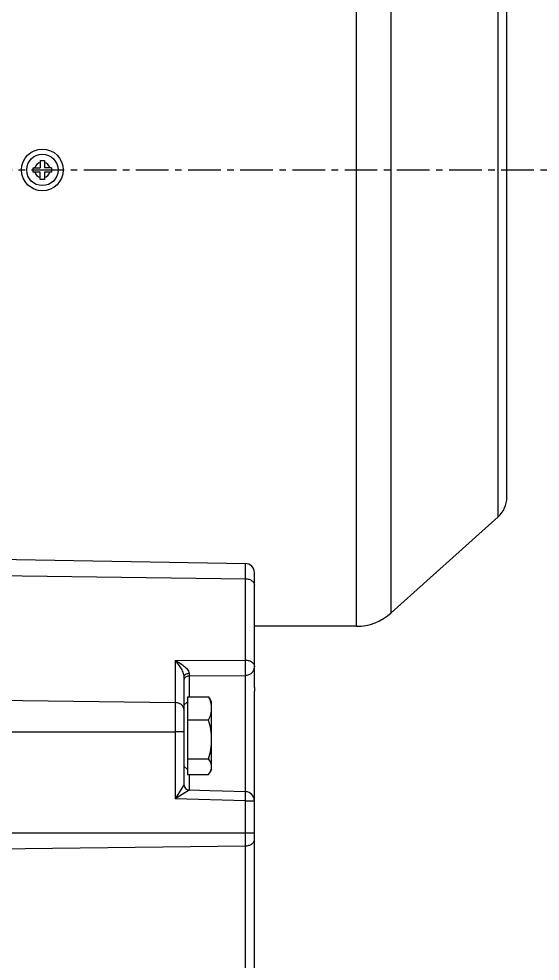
# Model space of a CAD drawing. Header units: millimetres. Extents: x -6 to 705, y -10 to 538.
# Drawn here: x 635.44 to 655.41, y 390.24 to 426.38 of the extents above; entities that cross this region are included whole.
import ezdxf

# ---------------------------------------------------------------- set-up
doc = ezdxf.new("R2010")
doc.units = ezdxf.units.MM
doc.linetypes.add('CENTER', pattern=[2, 1.25, -0.25, 0.25, -0.25])
doc.layers.add('02___PRT_ALL_AXES', color=7, linetype='Continuous')
doc.layers.add('3_ALL_AXES', color=7, linetype='Continuous')
doc.layers.add('\\M+5D6D0\\M+5D0C4\\M+5CFDF\\M+5B2E3', color=7, linetype='CENTER', lineweight=25)

msp = doc.modelspace()

# ---------------------------------------------------------------- linework, layer by layer
at = {"color": 0, "linetype": 'Continuous', "lineweight": -3}
for p, q in [((648.371, 403.084), (648.371, 438.084)), ((649.709, 403.598), (649.709, 437.571)), ((653.806, 407.286), (653.806, 433.882)), ((654.137, 408.03), (654.137, 433.139)), ((635.987, 420.504), (635.987, 420.664)), ((635.987, 420.664), (636.257, 420.664)), ((636.257, 420.946), (636.257, 420.664)), ((636.257, 420.946), (636.417, 420.946)), ((636.417, 420.946), (636.417, 420.664)), ((636.687, 420.664), (636.417, 420.664)), ((636.687, 420.664), (636.687, 420.504)), ((636.257, 420.504), (635.987, 420.504)), ((636.257, 420.222), (636.257, 420.504)), ((636.417, 420.504), (636.417, 420.222)), ((636.687, 420.504), (636.417, 420.504)), ((636.417, 420.222), (636.257, 420.222)), ((653.806, 407.286), (649.709, 403.598)), ((605.098, 406.171), (644.121, 405.49)), ((644.121, 401.788), (644.121, 405.49)), ((605.098, 405.403), (644.121, 404.909)), ((644.465, 400.735), (644.465, 405.14)), ((641.421, 401.768), (644.121, 401.788)), ((641.421, 401.768), (641.421, 396.471)), ((641.765, 401.146), (641.765, 397.002)), ((641.959, 401.282), (641.961, 401.184)), ((641.961, 401.184), (644.121, 401.203)), ((641.961, 401.184), (641.961, 400.384)), ((644.121, 396.741), (644.121, 401.203)), ((605.098, 400.619), (641.421, 400.159)), ((644.465, 400.735), (644.465, 400.598)), ((644.465, 387.918), (644.465, 400.598)), ((604.965, 399.044), (641.421, 399.038)), ((641.961, 397.401), (641.961, 396.802)), ((641.723, 396.936), (641.421, 396.471)), ((641.959, 396.802), (641.421, 396.471)), ((641.765, 397.002), (641.723, 396.936)), ((641.959, 396.802), (641.959, 396.802)), ((642.76, 396.78), (641.959, 396.802)), ((644.121, 396.394), (641.421, 396.471)), ((644.124, 396.741), (644.124, 396.741)), ((644.121, 387.568), (644.121, 396.394)), ((604.965, 395.172), (644.121, 395.166)), ((605.098, 394.197), (644.121, 394.666))]:
    msp.add_line(p, q, dxfattribs=at)
msp.add_lwpolyline([(644.124, 396.741), (643.237, 396.766), (642.76, 396.78)], dxfattribs=at)
msp.add_circle((636.337, 420.584), 0.6, dxfattribs=at)
for centre, radius, start, end in [((636.337, 420.584), 0.3, 105.466, 164.534), ((636.337, 420.584), 0.3, 15.466, 74.534), ((636.337, 420.584), 0.3, 195.466, 254.534), ((636.337, 420.584), 0.3, 285.466, 344.534), ((653.137, 408.03), 1, 312, 0), ((644.115, 405.14), 0.35, 0, 89), ((648.371, 405.084), 2, 270, 312), ((641.964, 397.002), 0.2, 180.0008, 268.3519), ((644.115, 396.391), 0.35, 359.9994, 88.3983)]:
    msp.add_arc(centre, radius, start, end, dxfattribs=at)
for points, knots in [([(644.121, 404.909), (644.165, 404.908), (644.252, 404.895), (644.364, 404.842), (644.444, 404.759), (644.465, 404.688), (644.465, 404.655)], [0, 0, 0, 0, 0.285438, 0.551229, 0.787273, 1, 1, 1, 1]), ([(641.421, 401.768), (641.478, 401.743), (641.591, 401.685), (641.723, 401.596), (641.822, 401.511), (641.888, 401.441), (641.939, 401.366), (641.958, 401.309), (641.959, 401.282)], [0, 0, 0, 0, 0.248824, 0.50663, 0.637515, 0.767568, 0.892009, 1, 1, 1, 1]), ([(641.421, 401.768), (641.458, 401.728), (641.533, 401.639), (641.617, 401.518), (641.679, 401.41), (641.721, 401.323), (641.753, 401.235), (641.765, 401.175), (641.765, 401.146)], [0, 0, 0, 0, 0.22922, 0.479761, 0.612296, 0.748118, 0.882365, 1, 1, 1, 1]), ([(644.121, 401.788), (644.165, 401.788), (644.252, 401.775), (644.364, 401.721), (644.432, 401.65), (644.46, 401.584), (644.465, 401.551), (644.465, 401.534)], [0, 0, 0, 0, 0.284965, 0.550242, 0.78585, 0.894707, 1, 1, 1, 1]), ([(644.121, 401.203), (644.122, 401.216), (644.123, 401.249), (644.126, 401.334), (644.127, 401.466), (644.125, 401.628), (644.123, 401.738), (644.121, 401.788)], [0, 0, 0, 0, 0.067713, 0.168054, 0.438485, 0.741803, 1, 1, 1, 1]), ([(644.121, 401.203), (644.166, 401.204), (644.255, 401.222), (644.37, 401.295), (644.446, 401.405), (644.465, 401.492), (644.465, 401.534)], [0, 0, 0, 0, 0.256619, 0.509287, 0.756596, 1, 1, 1, 1]), ([(641.765, 401.146), (641.765, 401.164), (641.776, 401.202), (641.822, 401.246), (641.885, 401.274), (641.933, 401.281), (641.959, 401.282)], [0, 0, 0, 0, 0.204837, 0.438213, 0.70731, 1, 1, 1, 1]), ([(641.768, 401.031), (641.773, 401.052), (641.789, 401.093), (641.834, 401.143), (641.894, 401.176), (641.939, 401.184), (641.961, 401.184)], [0, 0, 0, 0, 0.245063, 0.493185, 0.745407, 1, 1, 1, 1]), ([(641.765, 399.905), (641.765, 399.938), (641.744, 400.009), (641.664, 400.092), (641.552, 400.146), (641.465, 400.158), (641.421, 400.159)], [0, 0, 0, 0, 0.212727, 0.448771, 0.714562, 1, 1, 1, 1]), ([(641.765, 399.035), (641.765, 399.036), (641.764, 399.036), (641.763, 399.036), (641.76, 399.036), (641.756, 399.036), (641.749, 399.036), (641.737, 399.037), (641.723, 399.037), (641.706, 399.037), (641.686, 399.037), (641.654, 399.038), (641.61, 399.038), (641.551, 399.038), (641.487, 399.038), (641.443, 399.038), (641.421, 399.038)], [0, 0, 0, 0, 0.001283, 0.004923, 0.010935, 0.019303, 0.043025, 0.075919, 0.117751, 0.168054, 0.2263, 0.291961, 0.443155, 0.616074, 0.804419, 1, 1, 1, 1]), ([(644.121, 396.394), (644.121, 396.417), (644.122, 396.461), (644.124, 396.525), (644.125, 396.584), (644.126, 396.629), (644.126, 396.661), (644.126, 396.681), (644.126, 396.699), (644.126, 396.713), (644.126, 396.725), (644.125, 396.732), (644.125, 396.737), (644.125, 396.739), (644.125, 396.74), (644.124, 396.741), (644.124, 396.741)], [0, 0, 0, 0, 0.194857, 0.38248, 0.555004, 0.706134, 0.771907, 0.830307, 0.880715, 0.922675, 0.955846, 0.979895, 0.988411, 0.994578, 0.998406, 1, 1, 1, 1]), ([(644.121, 396.394), (644.143, 396.394), (644.187, 396.394), (644.251, 396.394), (644.31, 396.394), (644.354, 396.393), (644.386, 396.393), (644.406, 396.393), (644.423, 396.393), (644.437, 396.392), (644.449, 396.392), (644.456, 396.392), (644.46, 396.392), (644.463, 396.392), (644.464, 396.391), (644.465, 396.391), (644.465, 396.391)], [0, 0, 0, 0, 0.1959, 0.384297, 0.557207, 0.708384, 0.774068, 0.832316, 0.882523, 0.92424, 0.957113, 0.980802, 0.989136, 0.995114, 0.998727, 1, 1, 1, 1]), ([(644.121, 395.166), (644.143, 395.166), (644.187, 395.166), (644.251, 395.166), (644.31, 395.165), (644.354, 395.165), (644.386, 395.165), (644.406, 395.164), (644.423, 395.164), (644.437, 395.164), (644.449, 395.164), (644.456, 395.163), (644.46, 395.163), (644.463, 395.163), (644.464, 395.163), (644.465, 395.163), (644.465, 395.163)], [0, 0, 0, 0, 0.195581, 0.383926, 0.556845, 0.708039, 0.7737, 0.831946, 0.882249, 0.924081, 0.956975, 0.980697, 0.989065, 0.995077, 0.998717, 1, 1, 1, 1]), ([(644.121, 394.666), (644.165, 394.667), (644.251, 394.679), (644.363, 394.729), (644.432, 394.797), (644.46, 394.86), (644.465, 394.892), (644.465, 394.907)], [0, 0, 0, 0, 0.290251, 0.558171, 0.791838, 0.898112, 1, 1, 1, 1])]:
    msp.add_open_spline(points, degree=3, knots=knots, dxfattribs=at)
at = {"layer": '02___PRT_ALL_AXES', "color": 0, "linetype": 'Continuous', "lineweight": -3}
for p, q in [((653.806, 407.286), (649.709, 403.598)), ((648.371, 403.084), (644.465, 403.084))]:
    msp.add_line(p, q, dxfattribs=at)
msp.add_circle((636.337, 420.584), 0.8, dxfattribs=at)
at = {"layer": '3_ALL_AXES', "color": 0, "linetype": 'Continuous', "lineweight": -3}
for p, q in [((641.897, 400.384), (641.897, 397.401)), ((641.897, 400.384), (642.708, 400.384)), ((641.765, 400.06), (641.897, 400.193)), ((642.825, 400.193), (642.753, 400.316)), ((642.825, 397.593), (642.825, 400.193)), ((641.897, 399.491), (642.708, 399.491)), ((641.897, 398), (642.708, 398)), ((641.765, 397.725), (641.897, 397.593)), ((642.825, 397.593), (642.753, 397.469)), ((641.897, 397.401), (642.708, 397.401))]:
    msp.add_line(p, q, dxfattribs=at)
for points, knots in [([(642.708, 400.384), (642.713, 400.378), (642.729, 400.355), (642.745, 400.33), (642.756, 400.311)], [0, 0, 0, 0, 0.254848, 1, 1, 1, 1]), ([(642.825, 399.938), (642.825, 400.014), (642.801, 400.169), (642.743, 400.313), (642.708, 400.384)], [0, 0, 0, 0, 0.49062, 1, 1, 1, 1]), ([(642.708, 399.491), (642.743, 399.562), (642.801, 399.707), (642.825, 399.862), (642.825, 399.938)], [0, 0, 0, 0, 0.509382, 1, 1, 1, 1]), ([(642.825, 398.746), (642.825, 398.872), (642.802, 399.124), (642.744, 399.37), (642.708, 399.491)], [0, 0, 0, 0, 0.49985, 1, 1, 1, 1]), ([(642.708, 398), (642.744, 398.121), (642.802, 398.367), (642.825, 398.619), (642.825, 398.746)], [0, 0, 0, 0, 0.500151, 1, 1, 1, 1]), ([(642.825, 397.701), (642.825, 397.726), (642.819, 397.778), (642.795, 397.854), (642.757, 397.929), (642.726, 397.976), (642.708, 398)], [0, 0, 0, 0, 0.233988, 0.475945, 0.730806, 1, 1, 1, 1]), ([(642.756, 397.474), (642.777, 397.51), (642.811, 397.582), (642.825, 397.662), (642.825, 397.701)], [0, 0, 0, 0, 0.516507, 1, 1, 1, 1]), ([(642.708, 397.401), (642.713, 397.407), (642.729, 397.431), (642.745, 397.455), (642.756, 397.474)], [0, 0, 0, 0, 0.254848, 1, 1, 1, 1])]:
    msp.add_open_spline(points, degree=3, knots=knots, dxfattribs=at)
at = {"layer": '\\M+5D6D0\\M+5D0C4\\M+5CFDF\\M+5B2E3', "color": 1}
msp.add_line((579.924, 420.584), (658.65, 420.584), dxfattribs=at)

doc.saveas('drawing.dxf')
